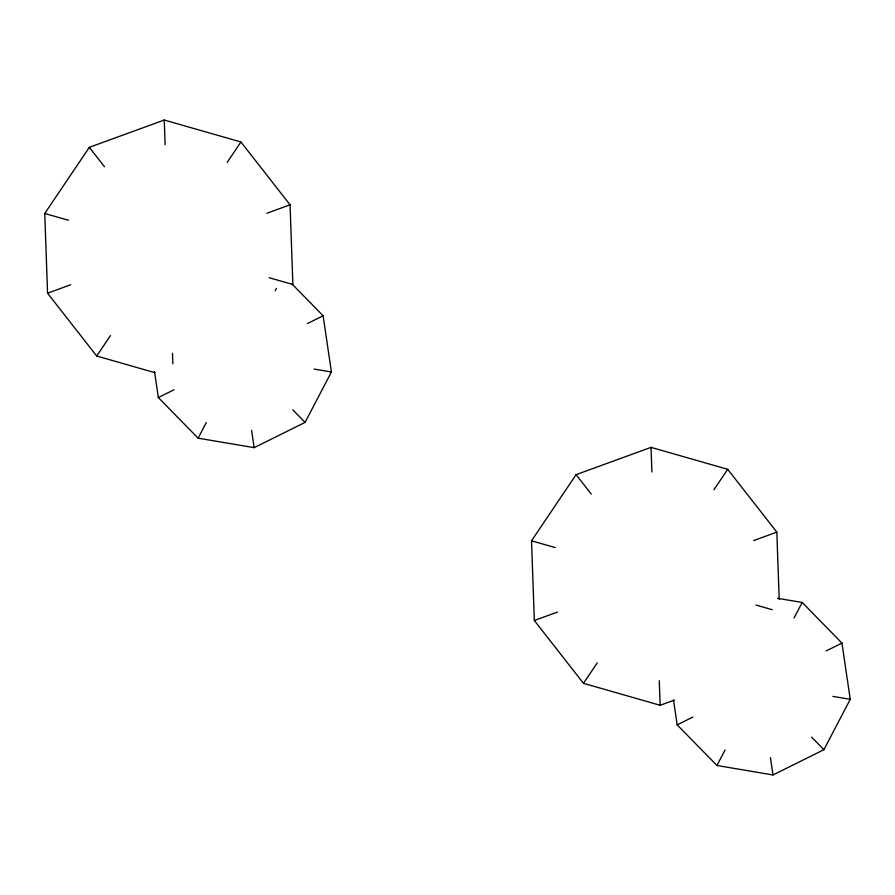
<?xml version="1.0" encoding="UTF-8"?>
<svg xmlns="http://www.w3.org/2000/svg" width="895" height="895" viewBox="0 0 895 895"><rect width="100%" height="100%" fill="white"/><g stroke="black" fill="none" stroke-linecap="round" stroke-linejoin="round"><path stroke-width="1.34" d="M292.083 284.073L323.117 315.778L331.418 372.007L305.072 422.384L254.158 447.645L198.108 438.17L206.242 422.597M275.212 290.718L276.421 288.403M673.532 700.181L677.179 724.86L716.94 765.482L725.084 749.92M794.044 618.042L802.188 602.469L777.576 598.307M716.94 765.482L772.989 774.969L823.903 749.697L850.25 699.331L841.949 643.091L802.188 602.469M154.869 372.667L96.694 356.009L47.569 293.191L44.75 213.48L89.321 147.339L164.255 120.031L240.923 141.981L290.058 204.81L292.878 284.509L269.182 277.73M96.694 356.009L110.465 335.569M227.151 162.42L240.923 141.981M674.349 700.103L660.141 705.282L583.473 683.332L534.337 620.503L531.518 540.804L576.089 474.663L651.023 447.355L727.702 469.304L776.826 532.122L779.209 599.46M583.473 683.332L597.245 662.893M713.919 489.733L727.702 469.304M198.108 438.17L158.337 397.548L174.077 389.739M307.377 323.576L323.117 315.778M677.179 724.86L692.909 717.052M826.219 650.9L841.949 643.091M47.569 293.191L70.727 284.744M266.9 213.245L290.058 204.81M534.337 620.503L557.495 612.068M753.668 540.569L776.826 532.122M314.1 369.076L331.418 372.007M832.932 696.399L850.25 699.331M44.75 213.48L68.445 220.259M531.518 540.804L555.213 547.583M755.951 605.054L772.318 609.73M811.62 737.144L823.903 749.697M292.788 409.832L305.072 422.384M576.089 474.663L591.271 494.074M89.321 147.339L104.502 166.761M770.427 757.595L772.989 774.969M251.584 430.271L254.158 447.645M154.488 371.481L158.337 397.548M651.023 447.355L651.896 471.978M659.268 680.647L660.141 705.282M164.255 120.031L165.127 144.666M172.5 353.335L172.869 363.795"/></g></svg>
